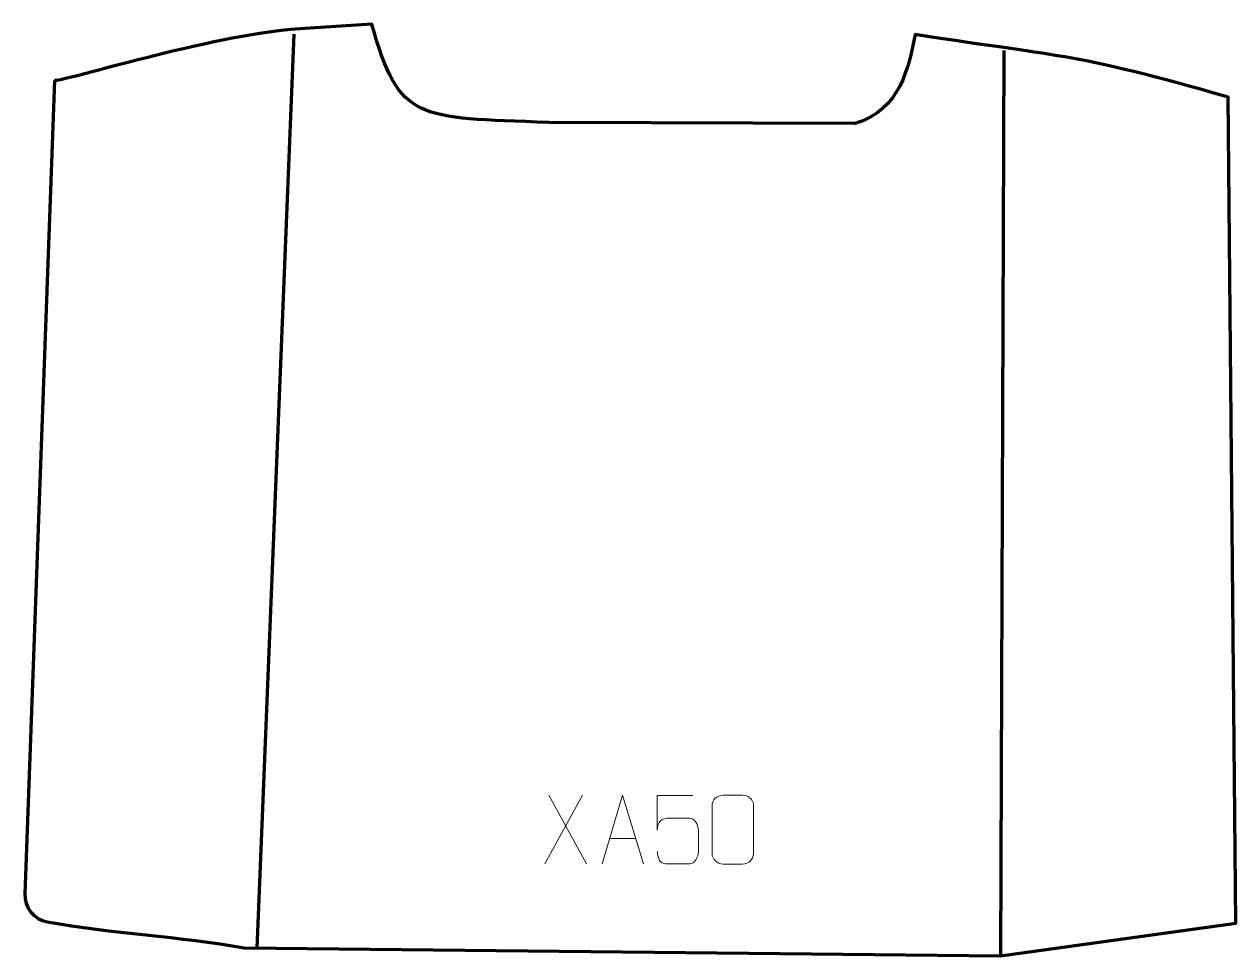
# Model space of a CAD drawing. Header units: millimetres. Extents: x 1242 to 1682, y 254 to 593.
import ezdxf

# ---------------------------------------------------------------- set-up
doc = ezdxf.new("R2010")
doc.units = ezdxf.units.MM
doc.header["$MEASUREMENT"] = 0
doc.layers.add('layer 1', color=7, linetype='Continuous')
doc.layers.add('layer 2', color=7, linetype='Continuous')

msp = doc.modelspace()

# ---------------------------------------------------------------- linework, layer by layer
at = {"layer": 'layer 1', "color": 230, "lineweight": 200}
msp.add_open_spline([(1252.5475, 572.3488), (1258.3484, 572.3488), (1306.186, 588.2043), (1341.6593, 591.1871), (1341.6593, 591.1871), (1341.6593, 591.1871), (1367.906, 592.8065), (1367.906, 592.8065), (1367.906, 592.8065), (1377.8565, 557.2327), (1384.3332, 558.9426), (1432.2527, 557.1088), (1432.2527, 557.1088), (1432.2527, 557.1088), (1543.3777, 556.6854), (1543.3777, 556.6854), (1543.3777, 556.6854), (1560.0248, 561.7254), (1562.9835, 577.3041), (1565.2842, 589.0791), (1565.2842, 589.0791), (1622.759, 580.1738), (1621.8934, 582.5985), (1679.056, 566.3164), (1679.056, 566.3164), (1679.056, 566.3164), (1681.808, 266.173), (1681.808, 266.173), (1681.808, 266.173), (1681.808, 266.173), (1596.2945, 254.3196), (1596.2945, 254.3196), (1596.2945, 254.3196), (1596.2945, 254.3196), (1321.5154, 257.177), (1321.5154, 257.177), (1321.5154, 257.177), (1298.2524, 261.3895), (1273.2254, 262.427), (1249.9625, 266.6395), (1249.9625, 266.6395), (1245.035, 267.5317), (1241.5682, 271.8402), (1241.751, 276.8445), (1241.751, 276.8445), (1241.751, 276.8445), (1252.5475, 572.3488), (1252.5475, 572.3488)], degree=3, knots=[0, 0, 0, 0, 0.07692308, 0.07692308, 0.07692308, 0.07692308, 0.15384615, 0.15384615, 0.15384615, 0.15384615, 0.23076923, 0.23076923, 0.23076923, 0.23076923, 0.30769231, 0.30769231, 0.30769231, 0.30769231, 0.38461538, 0.38461538, 0.38461538, 0.38461538, 0.46153846, 0.46153846, 0.46153846, 0.46153846, 0.53846154, 0.53846154, 0.53846154, 0.53846154, 0.61538462, 0.61538462, 0.61538462, 0.61538462, 0.69230769, 0.69230769, 0.69230769, 0.69230769, 0.76923077, 0.76923077, 0.76923077, 0.76923077, 0.84615385, 0.84615385, 0.84615385, 0.84615385, 1, 1, 1, 1], dxfattribs=at)
at = {"layer": 'layer 2', "color": 142, "lineweight": 200}
for points in [[(1339.4869, 589.2544), (1339.4869, 589.2544), (1326.0574, 257.1297), (1326.0574, 257.1297)], [(1597.5278, 583.2014), (1597.5278, 583.2014), (1596.2945, 254.3196), (1596.2945, 254.3196)]]:
    msp.add_open_spline(points, degree=3, dxfattribs=at)
at = {"layer": 'layer 2', "color": 250, "lineweight": 9}
for points in [[(1444.4855, 312.6317), (1444.4855, 312.6317), (1430.7449, 287.7359), (1430.7449, 287.7359)], [(1432.1995, 312.6317), (1432.1995, 312.6317), (1445.9401, 287.6782), (1445.9401, 287.6782)], [(1454.322, 296.9276), (1454.322, 296.9276), (1463.8177, 296.9276), (1463.8177, 296.9276)]]:
    msp.add_open_spline(points, degree=3, dxfattribs=at)
for points, knots in [([(1451.5994, 287.6782), (1451.5994, 287.6782), (1458.9704, 312.6317), (1458.9704, 312.6317), (1458.9704, 312.6317), (1458.9704, 312.6317), (1466.5403, 287.6782), (1466.5403, 287.6782)], [0, 0, 0, 0, 0.33333333, 0.33333333, 0.33333333, 0.33333333, 1, 1, 1, 1]), ([(1484.4639, 312.6097), (1484.4639, 312.6097), (1471.6122, 312.6097), (1471.6122, 312.6097), (1471.6122, 312.6097), (1471.6125, 308.3791), (1471.6125, 304.1482), (1471.6122, 299.917), (1471.6122, 299.917), (1471.6119, 303.2271), (1473.2429, 304.2989), (1476.0549, 304.3594), (1476.0549, 304.3594), (1478.4945, 304.3597), (1480.934, 304.3597), (1483.3732, 304.3594), (1483.3732, 304.3594), (1485.023, 304.3662), (1486.4979, 301.9857), (1486.5264, 299.917), (1486.5264, 299.917), (1486.5261, 297.3297), (1486.5261, 294.7421), (1486.5264, 292.1544), (1486.5264, 292.1544), (1486.5726, 290.195), (1485.0732, 287.7587), (1483.4473, 287.7002), (1483.4473, 287.7002), (1481.4908, 287.7005), (1476.5958, 287.7005), (1474.6388, 287.7002), (1474.6388, 287.7002), (1472.7933, 287.6914), (1471.6862, 289.6562), (1471.6654, 292.2073)], [0, 0, 0, 0, 0.1, 0.1, 0.1, 0.1, 0.2, 0.2, 0.2, 0.2, 0.3, 0.3, 0.3, 0.3, 0.4, 0.4, 0.4, 0.4, 0.5, 0.5, 0.5, 0.5, 0.6, 0.6, 0.6, 0.6, 0.7, 0.7, 0.7, 0.7, 0.8, 0.8, 0.8, 0.8, 1, 1, 1, 1]), ([(1495.4891, 312.6542), (1497.8552, 312.6542), (1500.2217, 312.6542), (1502.5882, 312.6542), (1502.5882, 312.6542), (1504.5687, 312.6898), (1506.5947, 311.1955), (1506.6218, 308.7534), (1506.6218, 308.7534), (1506.6214, 302.996), (1506.6214, 297.2382), (1506.6218, 291.48), (1506.6218, 291.48), (1506.4797, 289.1524), (1504.7733, 287.6701), (1502.5882, 287.6593), (1502.5882, 287.6593), (1500.2158, 287.6597), (1497.8434, 287.6597), (1495.4714, 287.6593), (1495.4714, 287.6593), (1493.5129, 287.5537), (1491.5065, 289.4416), (1491.5179, 291.4626), (1491.5179, 291.4626), (1491.5183, 297.2432), (1491.5183, 303.0235), (1491.5179, 308.8033), (1491.5179, 308.8033), (1491.5222, 310.9453), (1493.2993, 312.6678), (1495.4891, 312.6542)], [0, 0, 0, 0, 0.11111111, 0.11111111, 0.11111111, 0.11111111, 0.22222222, 0.22222222, 0.22222222, 0.22222222, 0.33333333, 0.33333333, 0.33333333, 0.33333333, 0.44444444, 0.44444444, 0.44444444, 0.44444444, 0.55555556, 0.55555556, 0.55555556, 0.55555556, 0.66666667, 0.66666667, 0.66666667, 0.66666667, 0.77777778, 0.77777778, 0.77777778, 0.77777778, 1, 1, 1, 1])]:
    msp.add_open_spline(points, degree=3, knots=knots, dxfattribs=at)

doc.saveas('drawing.dxf')
